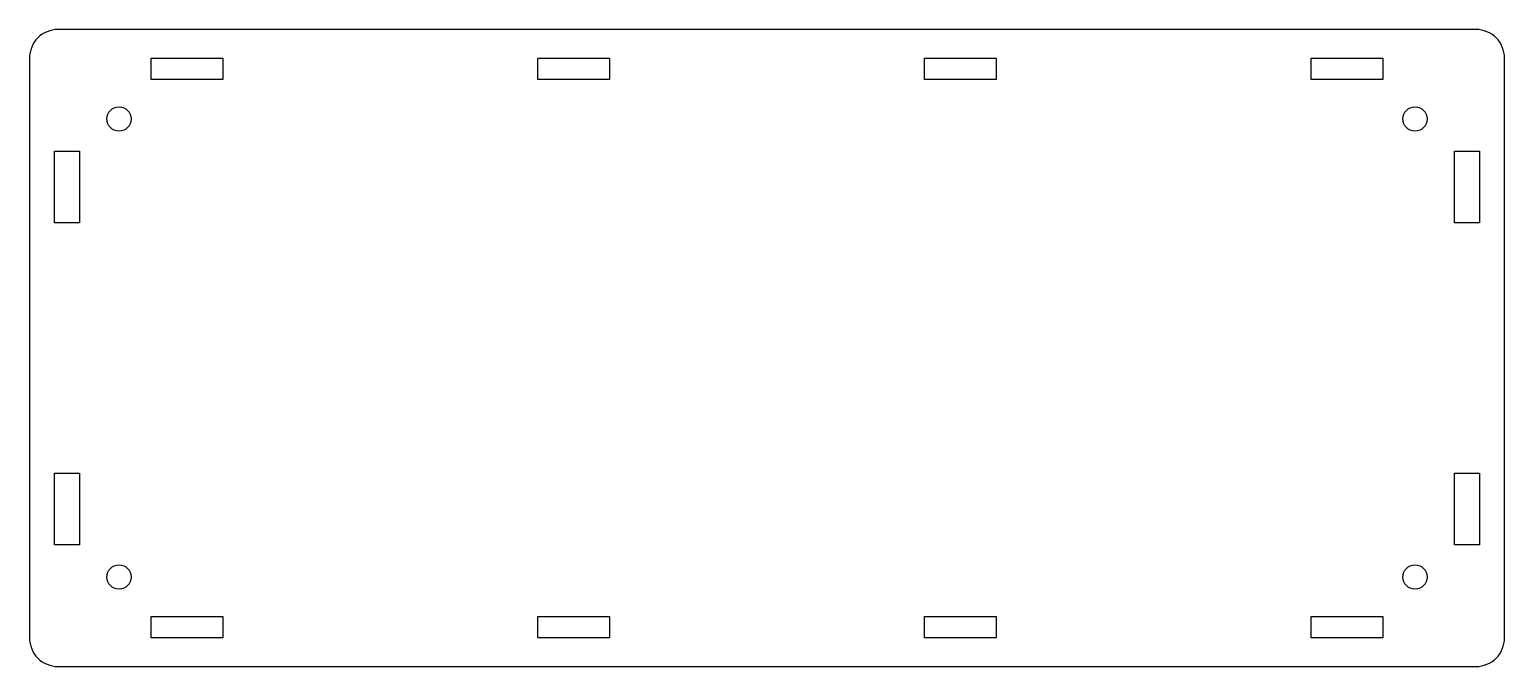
# Model space of a CAD drawing. Header units: millimetres. Extents: x -199 to 7, y -82 to 7.
import ezdxf

# ---------------------------------------------------------------- set-up
doc = ezdxf.new("R2010")
doc.units = ezdxf.units.MM
doc.layers.get('0').update_dxf_attribs({"linetype": 'CONTINUOUS'})

msp = doc.modelspace()

# ---------------------------------------------------------------- linework, layer by layer
msp.add_lwpolyline([(-195, 7, 0.414214), (-199, 3), (-199, -78, 0.414214), (-195, -82), (3, -82, 0.414214), (7, -78), (7, 3, 0.414214), (3, 7)], format="xyb", close=True)
for points in [[(-172, 0), (-182, 0), (-182, 3), (-172, 3)], [(-118, 0), (-128, 0), (-128, 3), (-118, 3)], [(-64, 0), (-74, 0), (-74, 3), (-64, 3)], [(-20, 3), (-10, 3), (-10, 0), (-20, 0)], [(-192, -20), (-195.5, -20), (-195.5, -10), (-192, -10)], [(0, -10), (3.5, -10), (3.5, -20), (0, -20)], [(-192, -65), (-195.5, -65), (-195.5, -55), (-192, -55)], [(0, -55), (3.5, -55), (3.5, -65), (0, -65)], [(-182, -78), (-182, -75), (-172, -75), (-172, -78)], [(-128, -78), (-128, -75), (-118, -75), (-118, -78)], [(-74, -78), (-74, -75), (-64, -75), (-64, -78)], [(-20, -75), (-10, -75), (-10, -78), (-20, -78)]]:
    msp.add_lwpolyline(points, close=True)
for centre in [(-186.5, -5.5), (-5.5, -5.5), (-186.5, -69.5), (-5.5, -69.5)]:
    msp.add_circle(centre, 1.7)

doc.saveas('drawing.dxf')
